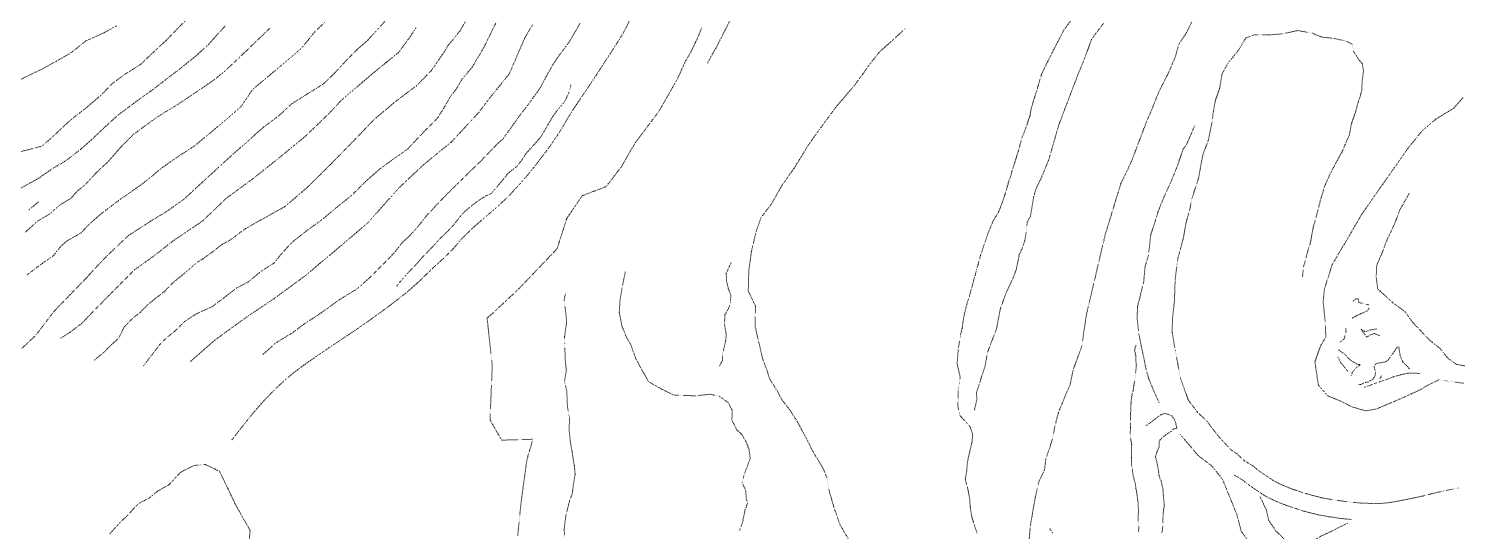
# Model space of a CAD drawing. Extents: x 682410 to 689460, y 7661803 to 7669124.
# Drawn here: x 687089 to 687582.7, y 7666270.4 to 7666444.2 of the extents above; entities that cross this region are included whole.
import ezdxf

# ---------------------------------------------------------------- set-up
doc = ezdxf.new("R2010")
doc.units = 0
doc.header["$MEASUREMENT"] = 0
doc.linetypes.add('DOT', pattern=[0.25, 0, -0.25])
doc.layers.add('02 TOE_Line', color=1, linetype='DOT', lineweight=20)

msp = doc.modelspace()

# ---------------------------------------------------------------- linework, layer by layer
at = {"layer": '02 TOE_Line'}
for points in [[(687213.47, 7666448.2, 4080.85), (687206.32, 7666440.26, 4080.89), (687202.29, 7666436.72, 4080.92), (687198.6, 7666432.96, 4080.94), (687194.4, 7666428.42, 4080.96), (687190.85, 7666425.03, 4080.98), (687184.99, 7666421.36, 4081.01), (687179.9, 7666418.14, 4081.03), (687179.9, 7666418.13, 4081.03), (687175.35, 7666413.93, 4081.05), (687170.69, 7666410.5, 4081.08), (687167.93, 7666408.12, 4080.85), (687164.22, 7666404.73, 4080.74), (687159.65, 7666400.79, 4080.91), (687154.63, 7666396.19, 4080.92), (687150.63, 7666392.51, 4080.91), (687146.63, 7666388.83, 4080.89), (687142.63, 7666385.15, 4080.88), (687136.75, 7666381, 4080.84), (687131.13, 7666377.57, 4080.67), (687127.3, 7666375.1, 4080.6), (687123.48, 7666372.63, 4080.52), (687119.33, 7666368.68, 4080.53), (687115.19, 7666364.72, 4080.54), (687112.05, 7666361.33, 4080.55), (687108.91, 7666357.93, 4080.56), (687103.39, 7666352.23, 4080.61), (687097.86, 7666346.53, 4080.66), (687094.65, 7666342.33, 4080.75), (687091.43, 7666338.12, 4080.85), (687085.61, 7666332.63, 4080.87)], [(687086.49, 7666401.71, 4040.45), (687093.54, 7666403.51, 4040.46), (687096.5, 7666406, 4040.47), (687103.44, 7666412.51, 4040.48), (687108.98, 7666416.81, 4040.49), (687114.27, 7666421.35, 4040.51), (687117.87, 7666425.12, 4040.52), (687122.01, 7666428.16, 4040.52), (687127.85, 7666431.89, 4040.53), (687131.94, 7666435.82, 4040.54), (687136.64, 7666440.17, 4040.55), (687140.29, 7666443.98, 4040.58), (687145.02, 7666448.72, 4040.67)], [(687240.96, 7666448.27, 4100.64), (687238.1, 7666443.38, 4100.76), (687234.02, 7666438.43, 4100.53), (687233.08, 7666436.78, 4100.37), (687230.64, 7666433.23, 4100.42), (687228.19, 7666429.69, 4100.47), (687225.6, 7666427.03, 4100.48), (687223.01, 7666424.38, 4100.48), (687219.57, 7666421.81, 4100.45), (687216.14, 7666419.24, 4100.42), (687212.29, 7666416.02, 4100.33), (687208.43, 7666412.79, 4100.24), (687204.87, 7666409.07, 4100.31), (687201.31, 7666405.36, 4100.39), (687197.3, 7666401.27, 4100.38), (687193.29, 7666397.19, 4100.37), (687189.46, 7666393.38, 4100.48), (687185.64, 7666389.58, 4100.59), (687181.61, 7666386.12, 4100.6), (687177.57, 7666382.66, 4100.61), (687173.37, 7666380.33, 4100.49), (687169.17, 7666378, 4100.36), (687166.49, 7666376.47, 4100.39), (687163.82, 7666374.93, 4100.4), (687158.71, 7666371.11, 4100.47), (687156.01, 7666369.66, 4100.44), (687152.31, 7666366.83, 4100.44), (687148.94, 7666364.43, 4100.43), (687147.2, 7666363.37, 4100.72), (687144.6, 7666361.05, 4100.82), (687141.18, 7666358.21, 4100.85), (687138.96, 7666356.43, 4100.8), (687135.81, 7666353.16, 4100.86), (687133.03, 7666351.09, 4100.83), (687129.98, 7666348.53, 4100.74), (687127.42, 7666345.95, 4100.87), (687124.91, 7666344.01, 4100.78), (687121.98, 7666340.94, 4100.85), (687120.26, 7666337.32, 4101.02), (687117.39, 7666334.68, 4100.85), (687114.74, 7666332.03, 4100.67), (687111.65, 7666329.54, 4100.9)], [(687333.46, 7666451.16, 4141.94), (687326.87, 7666438.14, 4142.87), (687323.52, 7666432.16, 4142.33)], [(687449.47, 7666447.53, 4160.25), (687446.65, 7666443.56, 4160.08), (687444.58, 7666439.56, 4159.93), (687442.5, 7666435.56, 4159.78), (687440.71, 7666431.94, 4159.83), (687438.93, 7666428.31, 4159.88), (687437.76, 7666424.17, 4160.12), (687436.57, 7666420.35, 4160.9), (687435.41, 7666416.63, 4160.8), (687435, 7666414.13, 4160.87), (687433.62, 7666410.05, 4160.94), (687432.82, 7666407.82, 4160.96), (687432.17, 7666406.34, 4161), (687431.54, 7666403.9, 4161.21), (687430.95, 7666401.67, 4161.38), (687430.38, 7666399.96, 4161.54), (687429.94, 7666398.52, 4161.67), (687427.27, 7666390.04, 4162.48), (687426.38, 7666386.96, 4162.8), (687425.39, 7666384.02, 4163.05), (687424.24, 7666380.98, 4163.32), (687422.26, 7666377.69, 4163.63), (687420.95, 7666374.56, 4163.91), (687419.97, 7666371.83, 4164.21), (687418.85, 7666368.48, 4164.43), (687417.93, 7666365.76, 4164.81), (687417.04, 7666362.65, 4165.13), (687416.02, 7666358.89, 4165.5), (687414.66, 7666353.98, 4165.92), (687414.09, 7666351.73, 4166.07), (687413.06, 7666348.53, 4166.63), (687412.24, 7666345.09, 4166.9), (687411.8, 7666342.52, 4167.17), (687411.55, 7666340.49, 4167.3), (687410.99, 7666338.27, 4167.53), (687410.67, 7666336.16, 4167.79), (687410.25, 7666334.01, 4168.07), (687409.83, 7666328.3, 4168.53), (687410.88, 7666323.77, 4168.85), (687410.22, 7666318.96, 4169.13), (687410.08, 7666313.72, 4169.8), (687410.75, 7666310.48, 4170.06), (687412.78, 7666308.32, 4170.41), (687414.37, 7666306.48, 4170.54), (687415.19, 7666303.82, 4170.69), (687414.95, 7666301.11, 4171.01), (687414.12, 7666297.76, 4171.17), (687413.36, 7666294.36, 4171.16), (687413.12, 7666291.17, 4171.67), (687412.65, 7666288.47, 4171.72), (687413.56, 7666284.84, 4172.28), (687414.2, 7666281.22, 4172.35), (687414.32, 7666279.04, 4172.64), (687414.85, 7666275.52, 4172.44), (687416.79, 7666269.58, 4173)], [(687434.71, 7666267.4, 4182.05), (687435.12, 7666272.5, 4181.86), (687435.89, 7666276.83, 4181.76), (687436.84, 7666282.24, 4181.53), (687438.06, 7666287.59, 4181.29), (687439.98, 7666291.57, 4181.14), (687440.47, 7666295.46, 4181), (687442.77, 7666302.35, 4180.93), (687443.6, 7666306.85, 4180.64), (687444.83, 7666311.48, 4180.32), (687447.61, 7666318.3, 4180.86), (687448.78, 7666320.87, 4180.48), (687449.92, 7666326.31, 4180.67), (687451.45, 7666330.46, 4180.56), (687452.97, 7666334.6, 4180.45), (687453.47, 7666338.61, 4180.35), (687454.48, 7666345.25, 4180.2), (687456.11, 7666352.17, 4180.38), (687457.73, 7666359.08, 4180.57), (687459.35, 7666365.99, 4180.76), (687460.98, 7666372.9, 4180.94), (687462.78, 7666378.8, 4180.81), (687464.58, 7666384.7, 4180.68), (687466.38, 7666390.6, 4180.55), (687469.19, 7666396.37, 4180.42), (687470.13, 7666398.49, 4180.8), (687473.4, 7666407.08, 4180.8), (687475.01, 7666411.4, 4180.8), (687477.09, 7666416.2, 4180.8), (687479.57, 7666422.53, 4180.8), (687482.5, 7666428.15, 4180.8), (687485.16, 7666434.34, 4180.8), (687486.38, 7666438.66, 4180.65), (687489.09, 7666442.77, 4181.82), (687492.5, 7666449.92, 4180.82)], [(687119.36, 7666445.1, 4030.56), (687114.95, 7666442.65, 4030.49), (687108.81, 7666439.89, 4030.39), (687103.61, 7666435.78, 4030.52), (687098.62, 7666432.9, 4030.63), (687094.15, 7666430.42, 4030.73), (687084.86, 7666425.93, 4030.74)], [(687156.93, 7666445.03, 4050.24), (687154.62, 7666442.55, 4050.23), (687150.97, 7666438.46, 4050.17), (687146.65, 7666434.58, 4050.28), (687144.24, 7666432.62, 4050.27), (687141.83, 7666430.67, 4050.26), (687138.67, 7666428.25, 4050.33), (687135.51, 7666425.84, 4050.39), (687131.16, 7666422.5, 4050.25), (687128.19, 7666420.38, 4050.3), (687125.23, 7666418.25, 4050.34), (687122.58, 7666416.26, 4050.4), (687119.92, 7666414.26, 4050.46), (687117.64, 7666412.2, 4050.5), (687115.36, 7666410.13, 4050.53), (687113.16, 7666408.03, 4050.37), (687110.96, 7666405.93, 4050.2), (687106.92, 7666402.39, 4050.32), (687104.39, 7666400.43, 4050.33), (687101.86, 7666398.47, 4050.35), (687096.99, 7666395.61, 4050.55), (687092.5, 7666392.45, 4050.38), (687089.34, 7666390.7, 4050.43), (687086.19, 7666388.96, 4050.48)], [(687172.64, 7666444.56, 4060.75), (687169.67, 7666441.68, 4060.62), (687166.52, 7666438.65, 4060.6), (687163.28, 7666435.52, 4060.55), (687160.12, 7666432.6, 4060.52), (687157.2, 7666429.82, 4060.57), (687153.93, 7666427.06, 4060.53), (687150.22, 7666424.42, 4060.57), (687146.83, 7666422.19, 4060.45), (687143.27, 7666419.75, 4060.48), (687139.51, 7666417.28, 4060.49), (687136.03, 7666415.2, 4060.52), (687132.44, 7666412.89, 4060.52), (687128.55, 7666410.05, 4060.5), (687125.01, 7666407.39, 4060.46), (687120.5, 7666402.81, 4060.47), (687116.54, 7666398.25, 4060.49), (687112.21, 7666394.18, 4060.5), (687108.89, 7666390.54, 4060.51), (687105.92, 7666388.05, 4060.51), (687103.67, 7666385.55, 4060.52), (687099.95, 7666383.29, 4060.86), (687096.35, 7666380.16, 4061.17), (687092.16, 7666377.64, 4061.49), (687087.76, 7666373.7, 4061.84)], [(687191.33, 7666446.3, 4070.38), (687188, 7666443.15, 4070.38), (687185.67, 7666440.28, 4070.37), (687183.35, 7666437.41, 4070.37), (687179.71, 7666434.3, 4070.37), (687176.07, 7666431.19, 4070.37), (687172.32, 7666428.06, 4070.37), (687168.56, 7666424.93, 4070.37), (687166.4, 7666423.14, 4070.37), (687162.48, 7666417.27, 4070.38), (687156.12, 7666411.72, 4070.47), (687146.43, 7666403.68, 4070.6), (687140.28, 7666399.7, 4070.67), (687134.97, 7666395.96, 4070.74), (687128.5, 7666390.61, 4070.82), (687120.03, 7666384.69, 4070.93), (687114.42, 7666380.45, 4071), (687109.76, 7666376.35, 4071.06), (687107.04, 7666373.49, 4071.1), (687102.31, 7666370.78, 4071.16), (687100.23, 7666369.01, 4071.18), (687097.54, 7666365.63, 4071.23), (687093.67, 7666362.97, 4071.27), (687088.48, 7666359.01, 4071.34)], [(687222.9, 7666444.46, 4090.37), (687220.45, 7666440.81, 4090.35), (687216.92, 7666435.99, 4090.25), (687212.66, 7666432.52, 4090.3), (687208.39, 7666429.06, 4090.35), (687204.63, 7666425.86, 4090.35), (687200.88, 7666422.66, 4090.35), (687197.12, 7666419.46, 4090.35), (687192.85, 7666414.86, 4090.5), (687188.55, 7666410.73, 4090.49), (687184.24, 7666406.59, 4090.49), (687180.51, 7666403.55, 4090.56), (687176.78, 7666400.51, 4090.63), (687173.05, 7666397.47, 4090.7), (687169.41, 7666394.59, 4090.65), (687165.76, 7666391.72, 4090.61), (687161.55, 7666388.62, 4090.57), (687157.33, 7666385.53, 4090.54), (687153.23, 7666381.6, 4090.52), (687149.13, 7666377.67, 4090.51), (687138.79, 7666370.68, 4090.64), (687132.67, 7666365.88, 4090.56), (687125.54, 7666360.74, 4090.63), (687116.74, 7666351.89, 4090.84), (687110.09, 7666345.13, 4090.72), (687107.52, 7666342.4, 4090.66), (687103.22, 7666339.12, 4090.82), (687099.86, 7666337.01, 4090.65)], [(687250.43, 7666446.03, 4110.93), (687246.5, 7666438.06, 4110.82), (687242.45, 7666431.06, 4110.88), (687238.64, 7666426.47, 4110.88), (687236.61, 7666422.99, 4110.94), (687234.73, 7666420.73, 4110.96), (687232.37, 7666416.54, 4111.02), (687230.29, 7666413.24, 4111.73), (687225.79, 7666408.7, 4111.56), (687219.84, 7666402.41, 4111.32), (687215.07, 7666399.08, 4111.31), (687210.26, 7666395.57, 4111.29), (687205.45, 7666391.31, 4111.44), (687200.6, 7666386.49, 4111.6), (687195.17, 7666382.13, 4111.49), (687190.25, 7666378.04, 4111.39), (687185.44, 7666374.58, 4111.38), (687180.13, 7666370.39, 4111.36), (687176.69, 7666366.71, 4111.49), (687173.76, 7666363.13, 4111.61), (687169.47, 7666360.36, 4111.53), (687164.81, 7666356.56, 4111.42), (687160.83, 7666354.47, 4111.37), (687156.48, 7666351.12, 4111.3), (687152.39, 7666348.02, 4110.67), (687149.4, 7666346.74, 4110.62), (687146.46, 7666345.29, 4110.57), (687142.86, 7666342.88, 4110.78), (687139.43, 7666339.49, 4110.78), (687136.95, 7666337.56, 4110.69), (687134.36, 7666335.01, 4110.56), (687131.37, 7666331.06, 4110.85), (687128.7, 7666327.63, 4111.12)], [(687263.06, 7666445.38, 4120.16), (687260.36, 7666440.73, 4120.16), (687257.74, 7666434.64, 4120.17), (687255.11, 7666428.54, 4120.19), (687251.34, 7666423.88, 4120.21), (687247.57, 7666419.21, 4120.23), (687244.57, 7666415.19, 4120.2), (687241.39, 7666411.76, 4120.14), (687238.2, 7666408.34, 4120.08), (687235.02, 7666404.92, 4120.01), (687230.34, 7666401.1, 4119.98), (687225.67, 7666397.29, 4120), (687221.5, 7666393.39, 4120.02), (687217.34, 7666389.49, 4120.04), (687213.6, 7666385.31, 4120.06), (687209.86, 7666381.14, 4120.08), (687206.12, 7666376.96, 4120.1), (687202.27, 7666373.68, 4120.11), (687198.41, 7666370.4, 4120.11), (687194.56, 7666367.11, 4120.12), (687189.58, 7666362.94, 4120.13), (687184.61, 7666358.77, 4120.14), (687179.5, 7666355.01, 4120.13), (687174.39, 7666351.24, 4120.09), (687164.32, 7666344.47, 4120.02), (687153.47, 7666336.57, 4119.94), (687144.95, 7666329.15, 4120.67)], [(687159.27, 7666302.05, 4140.35), (687161.96, 7666305.5, 4140.43), (687164.75, 7666309.02, 4140.45), (687167.64, 7666312.56, 4140.4), (687170.67, 7666315.94, 4140.38), (687173.8, 7666319.15, 4140.32), (687177.12, 7666322.29, 4140.36), (687180.55, 7666325.23, 4140.42), (687184.17, 7666327.91, 4140.39), (687187.86, 7666330.5, 4140.38), (687191.64, 7666333.09, 4140.48), (687195.39, 7666335.6, 4140.53), (687199.12, 7666338.09, 4140.53), (687202.79, 7666340.55, 4140.53), (687206.4, 7666343.08, 4140.5), (687209.98, 7666345.66, 4140.52), (687213.48, 7666348.2, 4140.6), (687216.82, 7666350.77, 4140.71), (687220.01, 7666353.31, 4140.79), (687223.55, 7666356.41, 4140.84), (687226.4, 7666359.22, 4140.87), (687229.4, 7666362.03, 4140.81), (687232.41, 7666364.76, 4140.71), (687235.72, 7666368.08, 4140.68), (687238.53, 7666371.39, 4140.74), (687241.79, 7666374.61, 4140.75), (687245.26, 7666377.71, 4140.76), (687248.36, 7666380.35, 4140.8), (687251.8, 7666383.34, 4140.61), (687254.8, 7666386.23, 4140.44), (687257.99, 7666389.64, 4140.36), (687260.84, 7666392.85, 4140.32), (687263.58, 7666396.18, 4140.28), (687266.39, 7666399.82, 4140.26), (687269.07, 7666403.44, 4140.25), (687271.61, 7666407.09, 4140.23), (687273.74, 7666410.52, 4140.24), (687276.12, 7666414.61, 4140.23), (687278.36, 7666417.97, 4140.21), (687280.59, 7666421.29, 4140.23), (687282.84, 7666424.6, 4140.24), (687285.2, 7666428.19, 4140.28), (687287.57, 7666431.84, 4140.27), (687289.96, 7666435.51, 4140.2), (687292.35, 7666439.22, 4140.15), (687294.54, 7666442.74, 4140.17), (687296.56, 7666446.69, 4140.16)], [(687279.51, 7666445.94, 4130.57), (687277.87, 7666443.1, 4130.39), (687276.33, 7666440.35, 4130.32), (687274.55, 7666437.83, 4130.31), (687272.11, 7666434.6, 4130.26), (687270.14, 7666431.72, 4130.27), (687267.35, 7666426.7, 4130.29), (687266, 7666424.06, 4130.39), (687264.36, 7666421.67, 4130.42), (687261.6, 7666417.85, 4130.36), (687258.23, 7666413.49, 4130.45), (687255.93, 7666410.2, 4130.35), (687252.81, 7666405.9, 4130.33), (687250.79, 7666404.14, 4130.99), (687245.69, 7666398.83, 4130.98), (687241.41, 7666394.68, 4130.98), (687236.99, 7666390.34, 4130.97), (687231.86, 7666385.23, 4130.96), (687226.56, 7666379.57, 4130.95), (687223.55, 7666375.76, 4130.95), (687220.53, 7666372.43, 4130.95), (687218.27, 7666370.41, 4130.95), (687215.36, 7666366.68, 4130.95), (687213.31, 7666364.56, 4131.54), (687206.77, 7666357.99, 4131.15), (687202.54, 7666354.24, 4131.16), (687196.29, 7666350.42, 4131.17), (687189.6, 7666345.57, 4131.1), (687184.11, 7666342.02, 4131.04), (687180.36, 7666339.14, 4130.98), (687174.47, 7666335.6, 4130.91), (687169.89, 7666331.48, 4131.02)], [(687258, 7666269.02, 4140.58), (687259.22, 7666280.83, 4140.63), (687261.15, 7666295.05, 4140.41), (687263.22, 7666302.24, 4140.34), (687252.47, 7666301.95, 4140.64), (687248.45, 7666308.88, 4140.22), (687249.21, 7666327.67, 4140.39), (687247.44, 7666344.12, 4140.58), (687249.57, 7666345.99, 4140.73), (687258.41, 7666354.25, 4140.52), (687271.63, 7666368.11, 4140.47), (687274.93, 7666378.52, 4140.75), (687280.28, 7666386.4, 4140.65), (687288.55, 7666389.57, 4140.55), (687293.7, 7666396.22, 4140.91), (687298.59, 7666404.68, 4140.69), (687306.72, 7666415.47, 4140.95), (687313.17, 7666426.72, 4140.46), (687315.68, 7666432.27, 4140.27), (687317.99, 7666436.36, 4140.27), (687319.95, 7666440.5, 4140.26), (687321.64, 7666444.45, 4140.11)], [(687372.86, 7666266.76, 4172.3), (687369.43, 7666272.55, 4172.11), (687367.46, 7666278.05, 4171.58), (687366.47, 7666281.5, 4171.3), (687365.48, 7666284.96, 4171.02), (687364.79, 7666289.08, 4170.77), (687363.51, 7666292.18, 4170.83), (687359.75, 7666298.46, 4170.05), (687357.35, 7666303.35, 4169.85), (687354.53, 7666308.41, 4169.28), (687352.17, 7666312.17, 4168.97), (687349.32, 7666315.84, 4168.21), (687347.65, 7666318.98, 4168.24), (687345.14, 7666322.97, 4167.8), (687344.1, 7666326.12, 4167.74), (687342.53, 7666330.42, 4167.45), (687340.02, 7666341.35, 4166.31), (687340.15, 7666348.25, 4165.77), (687337.66, 7666353.5, 4165.25), (687337.84, 7666360.45, 4164.82), (687338.77, 7666367.23, 4164.18), (687340.26, 7666373.65, 4163.68), (687342.11, 7666378.9, 4163.4), (687345.92, 7666383.91, 4163.34), (687349.29, 7666389.97, 4163.04), (687353.83, 7666396.4, 4162.6), (687356.18, 7666400.26, 4162.35), (687358.53, 7666404.12, 4162.11), (687361.02, 7666407.59, 4161.8), (687363.51, 7666411.06, 4161.49), (687368.18, 7666417.32, 4161.02), (687371.39, 7666421.08, 4160.95), (687374.6, 7666424.84, 4160.89), (687377.18, 7666428.41, 4160.76), (687379.75, 7666431.98, 4160.62), (687383.03, 7666436.12, 4160.51), (687387.12, 7666439.77, 4160.47), (687391.9, 7666444.18, 4160.28)], [(687415.8, 7666312.33, 4170.73), (687416.6, 7666315.84, 4170.7), (687416.54, 7666318.48, 4170.64), (687419.47, 7666327.48, 4170.47), (687420.33, 7666332.32, 4170.7), (687423.45, 7666340.46, 4170.54), (687424.79, 7666347.55, 4170.46), (687426.99, 7666353.41, 4170.34), (687428.27, 7666356.01, 4170.36), (687429.41, 7666358.65, 4170.39), (687430.23, 7666360.79, 4170.4), (687430.94, 7666364.15, 4170.42), (687431.26, 7666365.97, 4170.44), (687432.55, 7666368.81, 4170.46), (687433.24, 7666371.09, 4170.47), (687433.68, 7666373.64, 4170.49), (687434.03, 7666377.23, 4170.51), (687435.12, 7666379.21, 4170.53), (687435.69, 7666382.6, 4170.55), (687436.28, 7666386.11, 4170.57), (687437.23, 7666389.21, 4170.6), (687438.73, 7666392.18, 4170.63), (687441.39, 7666398.59, 4170.81), (687443.06, 7666404.29, 4170.67), (687444.85, 7666410.61, 4170.62), (687447.79, 7666418.38, 4170.3), (687451.18, 7666427.26, 4170.63), (687454.06, 7666434.35, 4170.78), (687456.25, 7666440.41, 4170.82), (687457.41, 7666442.06, 4170.83), (687458.88, 7666443.95, 4170.84), (687460.54, 7666446.13, 4170.85)], [(687582.97, 7666285.42, 4208.57), (687579.96, 7666284.82, 4208.31), (687577.02, 7666284.2, 4208.07), (687573.39, 7666283.33, 4207.78), (687570.47, 7666282.6, 4207.56), (687567, 7666281.84, 4207.33), (687563.69, 7666281.2, 4207.11), (687560.12, 7666280.5, 4206.92), (687556.65, 7666280.09, 4206.77), (687553.32, 7666280.07, 4206.6), (687549.98, 7666280.16, 4206.41), (687546.59, 7666280.48, 4206.2), (687542.91, 7666280.87, 4205.89), (687539.25, 7666281.42, 4205.58), (687535.67, 7666282.06, 4205.3), (687532.22, 7666282.92, 4205.04), (687528.9, 7666283.94, 4204.81), (687525.68, 7666285, 4204.59), (687522.58, 7666286.24, 4204.3), (687519.62, 7666287.65, 4203.98), (687516.88, 7666289.44, 4203.65), (687514.29, 7666291.2, 4203.34), (687511.91, 7666293.12, 4203.04), (687508.96, 7666294.85, 4202.7), (687506.64, 7666297.11, 4202.35), (687504.41, 7666298.6, 4202.09), (687502.74, 7666300.47, 4201.67), (687500.09, 7666303.27, 4201.42), (687497.48, 7666306.7, 4201.15), (687496.31, 7666308.34, 4201.25), (687492.84, 7666311.6, 4200.72), (687489.73, 7666315.72, 4200.15), (687486.94, 7666323.43, 4200.01), (687486.05, 7666328.4, 4200.39), (687485.03, 7666333.9, 4200.57), (687484.13, 7666339.26, 4200.77), (687484.2, 7666343.5, 4200.84), (687484.92, 7666350.39, 4200.56), (687485.08, 7666355.31, 4200.54), (687485.14, 7666357.24, 4200.43), (687485.7, 7666362.01, 4200.53), (687485.94, 7666364.16, 4200.12), (687487.01, 7666368.21, 4199.77), (687488.01, 7666371.9, 4199.45), (687488.93, 7666377.2, 4198.93), (687490.26, 7666381.84, 4198.3), (687490.86, 7666385.3, 4197.97), (687491.98, 7666388.56, 4197.55), (687493.37, 7666392.96, 4196.98), (687493.77, 7666395.61, 4196.95), (687494.79, 7666400.83, 4196.33), (687496.59, 7666405.53, 4195.7), (687497.91, 7666412.01, 4194.95), (687498.34, 7666415.54, 4194.65), (687499.01, 7666419.21, 4194.33), (687500.57, 7666423.66, 4193.95), (687501.34, 7666428.45, 4193.58), (687503.35, 7666432.12, 4193.32), (687506.91, 7666436.57, 4192.97), (687509.6, 7666440.93, 4192.6), (687512.72, 7666442, 4192.51), (687517.52, 7666441.96, 4192.43), (687522.3, 7666442.35, 4192.13), (687527.5, 7666443.47, 4192.07), (687532.51, 7666442.58, 4192.02), (687535.74, 7666441.25, 4191.98), (687539.97, 7666440.8, 4191.93), (687544.3, 7666439.79, 4191.87), (687546.4, 7666438.71, 4192), (687546.78, 7666436.31, 4192.19), (687548.54, 7666433.53, 4192.14), (687549.76, 7666432.05, 4192.28), (687550.21, 7666429.6, 4192.47), (687549.8, 7666426.36, 4192.74), (687549.57, 7666422.48, 4192.64), (687548.45, 7666418.91, 4192.93), (687547.63, 7666415.87, 4193.27), (687546.08, 7666411.33, 4193.57), (687545.34, 7666407.38, 4194), (687543.85, 7666404.06, 4194.42), (687542.97, 7666401.9, 4194.59), (687541.14, 7666398.58, 4194.93), (687538.59, 7666393.78, 4195.64), (687536.77, 7666389.62, 4196.18), (687535.37, 7666384.98, 4196.79), (687533.85, 7666379.03, 4197.57), (687532.74, 7666375.05, 4198.06), (687531.96, 7666370.48, 4198.6), (687530.85, 7666366.78, 4198.95), (687529.54, 7666362, 4199.51), (687529.09, 7666358.17, 4199.75)], [(687216.26, 7666355.2, 4140.35), (687217.47, 7666356.78, 4140.34), (687220.02, 7666359.69, 4140.38), (687223.17, 7666362.95, 4140.33), (687224.64, 7666364.69, 4140.23), (687228.15, 7666368.28, 4140.26), (687230.96, 7666371.39, 4140.32), (687234.18, 7666374.49, 4140.29), (687236.25, 7666376.77, 4140.39), (687238.17, 7666379.27, 4140.22), (687239.79, 7666380.97, 4140.35), (687242.04, 7666382.88, 4140.54), (687244, 7666384.43, 4140.72), (687246.6, 7666386.12, 4140.84), (687248.94, 7666387.24, 4140.88), (687253.19, 7666392.29, 4140.9), (687254.67, 7666394.13, 4140.8), (687257.93, 7666396.77, 4140.94), (687259.52, 7666398.86, 4141.09), (687260.83, 7666400.94, 4141.1), (687263.16, 7666403.49, 4141.14), (687265.78, 7666406.47, 4141.44), (687267.16, 7666408.76, 4141.31), (687268.92, 7666411.79, 4140.92), (687270.18, 7666413.84, 4140.86), (687271.73, 7666416.02, 4140.92), (687274.13, 7666418.83, 4141.05), (687275.86, 7666422.26, 4141), (687276.38, 7666424.83, 4140.98)], [(687584.84, 7666321.61, 4209.8), (687580.91, 7666322.12, 4209.68), (687576.35, 7666322.81, 4209.68), (687573.18, 7666321.31, 4209.42), (687570.1, 7666319.52, 4209.04), (687566.7, 7666317.92, 4208.48), (687564.46, 7666316.89, 4208.28), (687559.27, 7666314.66, 4207.85), (687554.54, 7666312.69, 4207.18), (687550.97, 7666312.07, 4206.51), (687545.99, 7666313.53, 4205.99), (687542.61, 7666315.31, 4205.1), (687537.82, 7666317.31, 4203.92), (687534.62, 7666320.98, 4203.75), (687533.43, 7666329.05, 4201.68), (687535.35, 7666334.44, 4201.44), (687537.21, 7666337.54, 4201.45), (687536.97, 7666343.03, 4200.91), (687536.28, 7666349.74, 4201.01), (687536.72, 7666354.2, 4200.69), (687539.44, 7666362.69, 4200.49), (687544.82, 7666371.74, 4200.73), (687549.63, 7666380.02, 4200.76), (687555.31, 7666388.15, 4200.67), (687560.15, 7666395.05, 4200.78), (687565.75, 7666403.01, 4200.68), (687570.35, 7666408.7, 4200.59), (687575.26, 7666412.9, 4200.54), (687581.48, 7666416.69, 4200.56), (687584.75, 7666420.56, 4200.19)], [(687479.59, 7666314.94, 4196.14), (687477.57, 7666319.39, 4195.66), (687476, 7666323.26, 4195.23), (687475.08, 7666326.6, 4194.91), (687473.75, 7666332.96, 4194.16), (687472.61, 7666338.75, 4193.66), (687472.04, 7666343.85, 4193.48), (687472.12, 7666348.17, 4192.95), (687472.9, 7666351.03, 4192.9), (687474.29, 7666356.77, 4192.41), (687474.75, 7666361.95, 4191.85), (687475.94, 7666365.82, 4191.59), (687476.69, 7666372.84, 4190.96), (687478.2, 7666377.37, 4190.89), (687479.27, 7666380.98, 4190.91), (687480.71, 7666384.57, 4190.9), (687482.04, 7666387.71, 4191.09), (687483.4, 7666390.51, 4191.01), (687485.8, 7666396.34, 4190.83), (687487.32, 7666400.81, 4190.8), (687487.85, 7666402.45, 4190.61), (687489.04, 7666404.03, 4190.55), (687490.45, 7666407.28, 4190.52), (687491.86, 7666410.54, 4190.49)], [(687092.39, 7666384.26, 4060.71), (687089.04, 7666381.46, 4061.05)], [(687565.98, 7666387.12, 4210.85), (687562.83, 7666381.6, 4211.02), (687560.95, 7666376.67, 4210.87), (687558.35, 7666371.16, 4210.52), (687556.67, 7666366.68, 4210.31), (687554.68, 7666362.05, 4210.35), (687554.64, 7666358.15, 4209.95), (687555.1, 7666354.25, 4209.83), (687560.38, 7666349.39, 4209.99), (687564.54, 7666346.38, 4210.06), (687567.03, 7666342.85, 4210.49), (687572.99, 7666336.56, 4210.33), (687576.6, 7666333.69, 4210.13), (687579.34, 7666330.3, 4210.05), (687582.35, 7666328.11, 4210.04), (687585.45, 7666327.58, 4209.89)], [(687331.7, 7666363.22, 4162.88), (687330.04, 7666359.55, 4163.25), (687330.16, 7666356.88, 4163.14), (687330.77, 7666354.39, 4163.15), (687331.61, 7666352.01, 4162.93), (687331.54, 7666349.53, 4163.05), (687330.78, 7666347.49, 4163.2), (687329.62, 7666345.22, 4163.65), (687329.43, 7666342.13, 4163.69), (687329.71, 7666340.37, 4164.14), (687330.08, 7666338.33, 4164.27), (687329.86, 7666336.4, 4164.33), (687329.35, 7666333.97, 4164.43), (687328.77, 7666331.82, 4165.12), (687328.72, 7666329.55, 4164.81), (687327.66, 7666327.38, 4165.25)], [(687334.69, 7666270.83, 4158.74), (687335.68, 7666273.66, 4158.89), (687336.6, 7666277.95, 4158.97), (687337.42, 7666280.13, 4159.06), (687336.99, 7666281.66, 4159.01), (687336.73, 7666284.72, 4158.99), (687335.57, 7666287.16, 4158.99), (687336.13, 7666289.59, 4159.12), (687337, 7666292.01, 4159.41), (687338.34, 7666295.62, 4159.22), (687337.96, 7666298.59, 4159.17), (687336.94, 7666301.34, 4159.33), (687335.46, 7666303.89, 4159.52), (687333.65, 7666305.56, 4159.69), (687332.01, 7666308.86, 4159.85), (687332.12, 7666312.28, 4159.78), (687330.77, 7666314.81, 4159.93), (687327.65, 7666317.1, 4160.25), (687324.35, 7666317.81, 4160.31), (687319.56, 7666317.26, 4160.33), (687315.46, 7666317.39, 4160.47), (687312, 7666317.5, 4160.56), (687307.76, 7666319.58, 4161.09), (687303.25, 7666322.09, 4161.51), (687300.86, 7666326.34, 4161.66), (687298.69, 7666330.31, 4161.58), (687297.22, 7666334.67, 4161.4), (687295.46, 7666337.78, 4161.28), (687293.99, 7666341.45, 4160.69), (687293.08, 7666346.07, 4160.36), (687293.33, 7666349.96, 4160.23), (687294.05, 7666354.53, 4160.26), (687295.18, 7666360.06, 4161.26)], [(687274.25, 7666268.14, 4149.16), (687274.05, 7666271.05, 4149.39), (687274.31, 7666273.53, 4149.21), (687274.76, 7666276.55, 4149.18), (687275.5, 7666279.25, 4149.35), (687276.13, 7666281.63, 4149.41), (687276.86, 7666283.41, 4149.49), (687277.28, 7666286.85, 4149.43), (687277.87, 7666290.17, 4149.48), (687277.56, 7666293.16, 4149.52), (687277.16, 7666295.53, 4149.42), (687276.77, 7666298.17, 4149.5), (687276.19, 7666301.36, 4149.57), (687275.77, 7666305.47, 4149.61), (687275.91, 7666309.49, 4149.71), (687275.18, 7666313.67, 4150.3), (687274.95, 7666318.85, 4150.52), (687274.19, 7666322.38, 4151.05), (687274.81, 7666326.09, 4150.97), (687274.35, 7666330.35, 4151.34), (687274.34, 7666333.67, 4150.76), (687274.33, 7666335.4, 4150.51), (687274.2, 7666337.73, 4150.45), (687274.51, 7666339.92, 4150.55), (687274.9, 7666342.71, 4150.8), (687274.72, 7666344.94, 4150.72), (687274.36, 7666347.96, 4150.67), (687274, 7666350.18, 4150.95), (687274.63, 7666353.08, 4151.75)], [(687552.09, 7666348.68, 4212.94), (687548.66, 7666349.49, 4211.44), (687548.4, 7666350.75, 4210.77), (687547.54, 7666350.8, 4209.93), (687546.49, 7666349.83, 4209.2)], [(687546.28, 7666344.09, 4211.85), (687547.54, 7666344.79, 4211.76), (687549.15, 7666345.55, 4211.23), (687551.47, 7666346.58, 4211.16), (687552.2, 7666347.61, 4210.62)], [(687542.13, 7666335.83, 4211), (687543.58, 7666336.93, 4211.42), (687544.2, 7666339.54, 4211.44), (687544.07, 7666340.73, 4211.27)], [(687555.7, 7666338.02, 4212.07), (687554.03, 7666338.82, 4212.12), (687553.29, 7666338.6, 4212.26), (687552.51, 7666338.36, 4212.63), (687551.37, 7666337.49, 4212.76), (687549.41, 7666340.24, 4212.36), (687550.63, 7666339.53, 4212.05), (687551.02, 7666339.46, 4211.79), (687552.87, 7666340.07, 4211.43), (687554.74, 7666340.39, 4211.14)], [(687471.65, 7666334.62, 4194.24), (687471.34, 7666334.1, 4194.1), (687471.14, 7666333.04, 4194.15), (687471.56, 7666331.23, 4194.21), (687471.57, 7666329.6, 4194.26), (687471.74, 7666327.88, 4194.33), (687471.56, 7666326.08, 4194.31), (687471.42, 7666324.33, 4194.42), (687471.11, 7666322.29, 4194.29), (687470.85, 7666320.72, 4194.36), (687470.64, 7666319.13, 4194.39), (687470.3, 7666317.91, 4194.36), (687470.13, 7666316.91, 4194.26), (687469.9, 7666314.95, 4194.33), (687469.87, 7666313.37, 4194.34), (687469.73, 7666311.02, 4194.5), (687469.76, 7666308.67, 4194.65), (687469.75, 7666306.33, 4194.64), (687469.62, 7666304.42, 4194.67), (687469.76, 7666302.6, 4194.79), (687470.13, 7666300.47, 4194.9), (687470.05, 7666298.47, 4194.8), (687470.03, 7666295.87, 4194.84), (687470.1, 7666293.34, 4194.78), (687470.4, 7666291.77, 4194.8), (687470.52, 7666290.27, 4194.81), (687470.9, 7666288.53, 4194.68), (687471.35, 7666287.15, 4194.74), (687471.59, 7666285.22, 4194.73), (687471.91, 7666283.49, 4194.79), (687472.32, 7666280.4, 4194.93), (687472.47, 7666277.52, 4195.07), (687472.32, 7666274, 4195.07), (687472.61, 7666272.21, 4195.01), (687472.49, 7666270.27, 4194.77)], [(687548.57, 7666321.22, 4210.08), (687549.24, 7666321.17, 4209.55), (687550.89, 7666321.88, 4209.18), (687551.71, 7666322.01, 4209.16), (687553.56, 7666323.04, 4208.98), (687554.25, 7666324.28, 4208.69), (687554.39, 7666325.39, 4208.61), (687553.88, 7666327.43, 4209.17), (687554.62, 7666328.43, 4209.68), (687558.02, 7666329.02, 4209.73), (687558.93, 7666329.95, 4209.71), (687560.45, 7666332.06, 4209.61), (687561.96, 7666334.18, 4209.52)], [(687566.1, 7666326.62, 4209.56), (687563.78, 7666329.01, 4209.58), (687562.84, 7666331.35, 4209.56), (687562.43, 7666334.17, 4209.51)], [(687544.81, 7666325.74, 4210.41), (687543.02, 7666327.95, 4210.33), (687542.36, 7666328.67, 4210.31), (687541.37, 7666330.69, 4210.2)], [(687541.58, 7666333.13, 4210.21), (687542.23, 7666332.68, 4210.23), (687543.86, 7666331.6, 4210.25), (687544.99, 7666330.22, 4210.37), (687546.1, 7666329.35, 4210.41), (687548.06, 7666328.17, 4210.23), (687549.08, 7666328.09, 4210.39), (687547.38, 7666326.62, 4210.35), (687546.53, 7666325.63, 4210.31), (687545.92, 7666324.21, 4210.19)], [(687569.69, 7666324.97, 4210.86), (687567.25, 7666325.13, 4209.65), (687565.87, 7666325.12, 4209.57), (687563.01, 7666324.53, 4209.55), (687560.44, 7666323.77, 4209.55), (687558.84, 7666323.19, 4209.55), (687555.77, 7666322.09, 4209.38), (687554.49, 7666321.63, 4209.29), (687552.95, 7666321.08, 4209.53), (687550.28, 7666320.11, 4209.72)], [(687556.47, 7666324.15, 4209.57), (687555.8, 7666323.03, 4209.42)], [(687475.1, 7666306.93, 4197.15), (687476.63, 7666308.04, 4197.05), (687478.67, 7666309.61, 4196.76), (687480.29, 7666310.73, 4196.59), (687481.33, 7666311.16, 4196.71), (687482.73, 7666310.87, 4197.5), (687484.05, 7666310.31, 4197.92), (687484.87, 7666309.13, 4198), (687485.26, 7666308.11, 4197.96), (687485.6, 7666306.74, 4197.85), (687485.72, 7666306, 4197.58), (687484.65, 7666305.81, 4197.36), (687483.66, 7666304.9, 4197.41), (687482.31, 7666304.07, 4197.49), (687481.21, 7666303.22, 4197.71), (687480.4, 7666302.54, 4197.67), (687479.61, 7666301.59, 4197.68), (687479.61, 7666299.54, 4197.81), (687478.78, 7666297.74, 4197.8), (687478.33, 7666296.2, 4198.15), (687478.69, 7666294.93, 4198.26), (687479.26, 7666292.23, 4198.25), (687479.61, 7666289.59, 4198.52), (687480.26, 7666287.86, 4198.61), (687480.92, 7666285.15, 4198.84), (687481.09, 7666282.63, 4199.04), (687481.42, 7666279.49, 4199.39), (687481.12, 7666277.83, 4199.28), (687480.97, 7666275.72, 4199.41), (687480.85, 7666273.31, 4199.54), (687480.82, 7666271.15, 4199.71), (687480.45, 7666269.77, 4199.66)], [(687510.6, 7666266.78, 4201.56), (687507.93, 7666270.52, 4201.27), (687506.52, 7666276.03, 4201.07), (687503.77, 7666282.89, 4200.66), (687501.52, 7666288.41, 4200.2), (687497.73, 7666293.12, 4199.38), (687493.19, 7666296.52, 4198.5), (687490.65, 7666299.52, 4198.26), (687486.93, 7666303.91, 4197.77)], [(687117.12, 7666269.6, 4131.02), (687120.46, 7666273.33, 4130.96), (687123.04, 7666275.81, 4131.06), (687126.95, 7666280, 4131.05), (687130.79, 7666282.02, 4131.05), (687133.57, 7666284.3, 4131.05), (687137.63, 7666286.62, 4131.05), (687141.46, 7666290.82, 4131.05), (687146.15, 7666293.19, 4131.06), (687150.19, 7666293.51, 4131.06), (687154.97, 7666291.18, 4131.06), (687157.76, 7666285.5, 4131.06), (687160.32, 7666280.04, 4131.06), (687163.21, 7666274.81, 4131.06), (687165.55, 7666270.81, 4131.07), (687164.99, 7666264.13, 4131.07)], [(687545.99, 7666274.51, 4204.83), (687542.15, 7666274.92, 4204.51), (687538.27, 7666275.5, 4204.18), (687534.41, 7666276.19, 4203.96), (687530.62, 7666277.14, 4203.85), (687527.08, 7666278.22, 4203.73), (687523.62, 7666279.37, 4203.71), (687520.18, 7666280.74, 4203.58), (687516.68, 7666282.4, 4203.29), (687513.55, 7666284.45, 4202.95), (687510.71, 7666286.38, 4203.04), (687508.5, 7666288.16, 4203.23), (687505.61, 7666289.86, 4203.82)], [(687514.53, 7666282.31, 4203.06), (687516.69, 7666277.73, 4203.38), (687517.49, 7666274.19, 4203.24), (687520.01, 7666270.5, 4203.14), (687522.87, 7666267.77, 4203.08), (687527.11, 7666265.29, 4203.06), (687531.21, 7666265.1, 4202.99), (687532.28, 7666266.74, 4203.02), (687535.38, 7666268.73, 4203.45), (687538.88, 7666270.31, 4203.83), (687541.76, 7666271.83, 4204.29), (687544.89, 7666273.29, 4204.7)], [(687441.7, 7666271.58, 4190.04), (687442.9, 7666269.84, 4190.05)]]:
    msp.add_polyline3d(points, dxfattribs=at)

doc.saveas('drawing.dxf')
